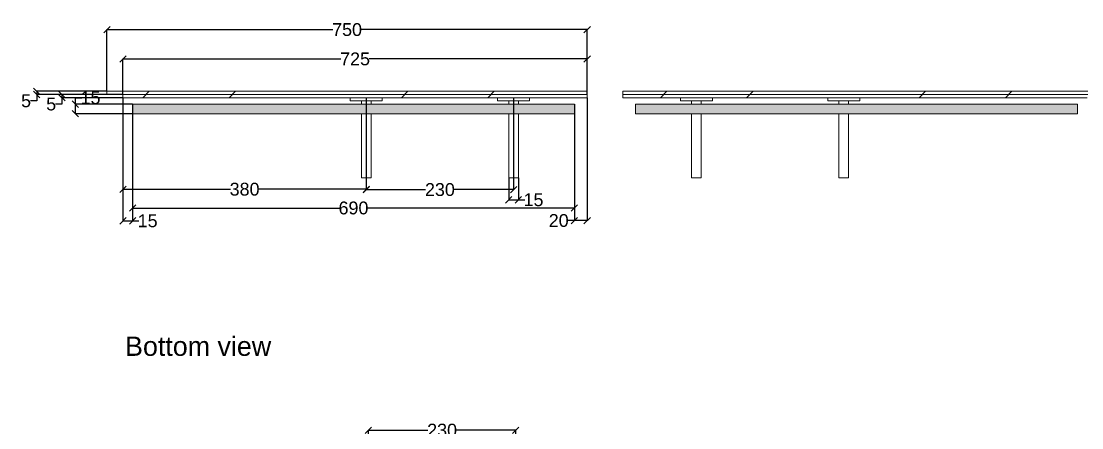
# Model space of a CAD drawing. Header units: millimetres. Extents: x 8463 to 26246, y -5870 to -2063.
# Drawn here: x 17120 to 18776, y -4623 to -3989 of the extents above; entities that cross this region are included whole.
import ezdxf

# ---------------------------------------------------------------- set-up
doc = ezdxf.new("R2010")
doc.units = ezdxf.units.MM
doc.layers.add('koty', color=7, linetype='Continuous')
doc.styles.add('Annotative', font='arial.ttf')
doc.styles.add('Hydroponie', font='arial.ttf', dxfattribs={"height": 30})
doc.dimstyles.new('hydroponie', dxfattribs={"dimtxt": 20, "dimasz": 10, "dimexe": 0.18, "dimexo": 0.0625, "dimgap": 0.09, "dimtad": 0, "dimtih": 1, "dimtoh": 1, "dimdec": 0, "dimzin": 0, "dimdsep": 46, "dimtxsty": 'Annotative', "dimblk": 'OBLIQUE', "dimcen": 0.09, "dimadec": 0, "dimazin": 0, "dimtfac": 1, "dimtdec": 0, "dimtofl": 0, "dimtmove": 0, "dimatfit": 3, "dimfxl": 1, "dimtolj": 1, "dimtzin": 0, "dimarcsym": 0})

# ---------------------------------------------------------------- blocks, each defined once
blk = doc.blocks.new('_Oblique')
at = {"color": 0, "linetype": 'ByBlock', "lineweight": -2}
blk.add_line((-0.5, -0.5), (0.5, 0.5), dxfattribs=at)
blk = doc.blocks.new('*D64')
at = {"color": 0, "lineweight": -2, "transparency": 16777216}
for p, q in [((17253.4, -4098.5), (17253.4, -4002.2)), ((17253.4, -4002.4), (17606.4, -4002.4)), ((18003.4, -4002.4), (17650.5, -4002.4)), ((18003.4, -4098.5), (18003.4, -4002.2))]:
    blk.add_line(p, q, dxfattribs=at)
at = {"layer": 'Defpoints', "color": 0, "lineweight": 20, "transparency": 16777216}
for p in [(18003.4, -4002.4), (17253.4, -4098.5), (18003.4, -4098.5)]:
    blk.add_point(p, dxfattribs=at)
at = {"color": 0, "lineweight": -2, "transparency": 16777216, "xscale": 10, "yscale": 10, "zscale": 10, "rotation": 180}
blk.add_blockref('_Oblique', (17253.4, -4002.4), dxfattribs=at)
at = {"color": 0, "lineweight": -2, "transparency": 16777216, "xscale": 10, "yscale": 10, "zscale": 10}
blk.add_blockref('_Oblique', (18003.4, -4002.4), dxfattribs=at)
at = {"color": 0, "lineweight": 20, "transparency": 16777216, "insert": (17628.4, -4002.4), "char_height": 20, "attachment_point": 5, "style": 'Annotative'}
blk.add_mtext('\\A1;750', dxfattribs=at)
blk = doc.blocks.new('*D65')
at = {"color": 0, "lineweight": -2, "transparency": 16777216}
for p, q in [((17278.4, -4103.5), (17278.4, -4047.9)), ((17278.4, -4048.1), (17618.8, -4048.1)), ((18003.4, -4048.1), (17663.1, -4048.1)), ((18003.4, -4103.5), (18003.4, -4047.9))]:
    blk.add_line(p, q, dxfattribs=at)
at = {"layer": 'Defpoints', "color": 0, "lineweight": 20, "transparency": 16777216}
for p in [(18003.4, -4048.1), (17278.4, -4103.5), (18003.4, -4103.5)]:
    blk.add_point(p, dxfattribs=at)
at = {"color": 0, "lineweight": -2, "transparency": 16777216, "xscale": 10, "yscale": 10, "zscale": 10, "rotation": 180}
blk.add_blockref('_Oblique', (17278.4, -4048.1), dxfattribs=at)
at = {"color": 0, "lineweight": -2, "transparency": 16777216, "xscale": 10, "yscale": 10, "zscale": 10}
blk.add_blockref('_Oblique', (18003.4, -4048.1), dxfattribs=at)
at = {"color": 0, "lineweight": 20, "transparency": 16777216, "insert": (17640.9, -4048.1), "char_height": 20, "attachment_point": 5, "style": 'Annotative'}
blk.add_mtext('\\A1;725', dxfattribs=at)
blk = doc.blocks.new('*D66')
at = {"color": 0, "lineweight": -2, "transparency": 16777216}
for p, q in [((17253.4, -4098.5), (17143.7, -4098.5)), ((17253.4, -4103.5), (17143.7, -4103.5)), ((17143.8, -4098.5), (17143.8, -4103.5)), ((17143.8, -4103.5), (17143.8, -4113.5)), ((17143.8, -4113.5), (17133.8, -4113.5))]:
    blk.add_line(p, q, dxfattribs=at)
at = {"layer": 'Defpoints', "color": 0, "lineweight": 20, "transparency": 16777216}
for p in [(17143.8, -4103.5), (17253.4, -4098.5), (17253.4, -4103.5)]:
    blk.add_point(p, dxfattribs=at)
at = {"color": 0, "lineweight": -2, "transparency": 16777216, "xscale": 10, "yscale": 10, "zscale": 10}
for p, rotation in [((17143.8, -4098.5), 90), ((17143.8, -4103.5), 270)]:
    blk.add_blockref('_Oblique', p, dxfattribs=dict(at, rotation=rotation))
at = {"color": 0, "lineweight": 20, "transparency": 16777216, "insert": (17127.1, -4113.5), "char_height": 20, "attachment_point": 5, "style": 'Annotative'}
blk.add_mtext('\\A1;5', dxfattribs=at)
blk = doc.blocks.new('*D67')
at = {"color": 0, "lineweight": -2, "transparency": 16777216}
for p, q in [((17278.4, -4103.5), (17182.8, -4103.5)), ((17183, -4103.5), (17183, -4108.5)), ((17183, -4118.5), (17173, -4118.5)), ((17278.4, -4108.5), (17182.8, -4108.5)), ((17183, -4108.5), (17183, -4118.5))]:
    blk.add_line(p, q, dxfattribs=at)
at = {"layer": 'Defpoints', "color": 0, "lineweight": 20, "transparency": 16777216}
for p in [(17278.4, -4103.5), (17183, -4108.5), (17278.4, -4108.5)]:
    blk.add_point(p, dxfattribs=at)
at = {"color": 0, "lineweight": -2, "transparency": 16777216, "xscale": 10, "yscale": 10, "zscale": 10}
for p, rotation in [((17183, -4103.5), 90), ((17183, -4108.5), 270)]:
    blk.add_blockref('_Oblique', p, dxfattribs=dict(at, rotation=rotation))
at = {"color": 0, "lineweight": 20, "transparency": 16777216, "insert": (17166.3, -4118.5), "char_height": 20, "attachment_point": 5, "style": 'Annotative'}
blk.add_mtext('\\A1;5', dxfattribs=at)
blk = doc.blocks.new('*D68')
at = {"color": 0, "lineweight": -2, "transparency": 16777216}
for p, q in [((17293.4, -4128.6), (17293.4, -4280.8)), ((17983.4, -4128.6), (17983.4, -4280.8)), ((17293.4, -4280.6), (17616.2, -4280.6)), ((17983.4, -4280.6), (17660.7, -4280.6))]:
    blk.add_line(p, q, dxfattribs=at)
at = {"layer": 'Defpoints', "color": 0, "lineweight": 20, "transparency": 16777216}
for p in [(17293.4, -4128.5), (17983.4, -4128.5), (17983.4, -4280.6)]:
    blk.add_point(p, dxfattribs=at)
at = {"color": 0, "lineweight": -2, "transparency": 16777216, "xscale": 10, "yscale": 10, "zscale": 10, "rotation": 180}
blk.add_blockref('_Oblique', (17293.4, -4280.6), dxfattribs=at)
at = {"color": 0, "lineweight": -2, "transparency": 16777216, "xscale": 10, "yscale": 10, "zscale": 10}
blk.add_blockref('_Oblique', (17983.4, -4280.6), dxfattribs=at)
at = {"color": 0, "lineweight": 20, "transparency": 16777216, "insert": (17638.4, -4280.6), "char_height": 20, "attachment_point": 5, "style": 'Annotative'}
blk.add_mtext('\\A1;690', dxfattribs=at)
blk = doc.blocks.new('*D69')
at = {"color": 0, "lineweight": -2, "transparency": 16777216}
for p, q in [((17983.4, -4118.6), (17983.4, -4300.4)), ((18003.4, -4108.6), (18003.4, -4300.4)), ((17983.4, -4300.2), (17973.4, -4300.2)), ((18003.4, -4300.2), (17983.4, -4300.2))]:
    blk.add_line(p, q, dxfattribs=at)
at = {"layer": 'Defpoints', "color": 0, "lineweight": 20, "transparency": 16777216}
for p in [(17983.4, -4118.5), (18003.4, -4108.5), (17983.4, -4300.2)]:
    blk.add_point(p, dxfattribs=at)
at = {"color": 0, "lineweight": -2, "transparency": 16777216, "xscale": 10, "yscale": 10, "zscale": 10, "rotation": 180}
blk.add_blockref('_Oblique', (17983.4, -4300.2), dxfattribs=at)
at = {"color": 0, "lineweight": -2, "transparency": 16777216, "xscale": 10, "yscale": 10, "zscale": 10}
blk.add_blockref('_Oblique', (18003.4, -4300.2), dxfattribs=at)
at = {"color": 0, "lineweight": 20, "transparency": 16777216, "insert": (17958.9, -4300.2), "char_height": 20, "attachment_point": 5, "style": 'Annotative'}
blk.add_mtext('\\A1;20', dxfattribs=at)
blk = doc.blocks.new('*D70')
at = {"color": 0, "lineweight": -2, "transparency": 16777216}
for p, q in [((17278.4, -4108.6), (17278.4, -4300.8)), ((17293.4, -4118.6), (17293.4, -4300.8)), ((17278.4, -4300.6), (17293.4, -4300.6)), ((17293.4, -4300.6), (17303.4, -4300.6))]:
    blk.add_line(p, q, dxfattribs=at)
at = {"layer": 'Defpoints', "color": 0, "lineweight": 20, "transparency": 16777216}
for p in [(17278.4, -4108.5), (17293.4, -4118.5), (17293.4, -4300.6)]:
    blk.add_point(p, dxfattribs=at)
at = {"color": 0, "lineweight": -2, "transparency": 16777216, "xscale": 10, "yscale": 10, "zscale": 10, "rotation": 180}
blk.add_blockref('_Oblique', (17278.4, -4300.6), dxfattribs=at)
at = {"color": 0, "lineweight": -2, "transparency": 16777216, "xscale": 10, "yscale": 10, "zscale": 10}
blk.add_blockref('_Oblique', (17293.4, -4300.6), dxfattribs=at)
at = {"color": 0, "lineweight": 20, "transparency": 16777216, "insert": (17317, -4300.6), "char_height": 20, "attachment_point": 5, "style": 'Annotative'}
blk.add_mtext('\\A1;15', dxfattribs=at)
blk = doc.blocks.new('*D71')
at = {"color": 0, "lineweight": -2, "transparency": 16777216}
for p, q in [((17278.4, -4108.7), (17278.4, -4251.5)), ((17658.4, -4108.6), (17658.4, -4251.5)), ((17278.4, -4251.3), (17446.3, -4251.3)), ((17658.4, -4251.3), (17490.6, -4251.3))]:
    blk.add_line(p, q, dxfattribs=at)
at = {"layer": 'Defpoints', "color": 0, "lineweight": 20, "transparency": 16777216}
for p in [(17278.4, -4108.6), (17658.4, -4108.5), (17658.4, -4251.3)]:
    blk.add_point(p, dxfattribs=at)
at = {"color": 0, "lineweight": -2, "transparency": 16777216, "xscale": 10, "yscale": 10, "zscale": 10, "rotation": 180}
blk.add_blockref('_Oblique', (17278.4, -4251.3), dxfattribs=at)
at = {"color": 0, "lineweight": -2, "transparency": 16777216, "xscale": 10, "yscale": 10, "zscale": 10}
blk.add_blockref('_Oblique', (17658.4, -4251.3), dxfattribs=at)
at = {"color": 0, "lineweight": 20, "transparency": 16777216, "insert": (17468.4, -4251.3), "char_height": 20, "attachment_point": 5, "style": 'Annotative'}
blk.add_mtext('\\A1;380', dxfattribs=at)
blk = doc.blocks.new('*D72')
at = {"color": 0, "lineweight": -2, "transparency": 16777216}
for p, q in [((17658.4, -4108.6), (17658.4, -4252.1)), ((17888.4, -4108.6), (17888.4, -4252.1)), ((17658.4, -4251.9), (17751.1, -4251.9)), ((17888.4, -4251.9), (17795.8, -4251.9))]:
    blk.add_line(p, q, dxfattribs=at)
at = {"layer": 'Defpoints', "color": 0, "lineweight": 20, "transparency": 16777216}
for p in [(17658.4, -4108.5), (17888.4, -4108.5), (17888.4, -4251.9)]:
    blk.add_point(p, dxfattribs=at)
at = {"color": 0, "lineweight": -2, "transparency": 16777216, "xscale": 10, "yscale": 10, "zscale": 10, "rotation": 180}
blk.add_blockref('_Oblique', (17658.4, -4251.9), dxfattribs=at)
at = {"color": 0, "lineweight": -2, "transparency": 16777216, "xscale": 10, "yscale": 10, "zscale": 10}
blk.add_blockref('_Oblique', (17888.4, -4251.9), dxfattribs=at)
at = {"color": 0, "lineweight": 20, "transparency": 16777216, "insert": (17773.4, -4251.9), "char_height": 20, "attachment_point": 5, "style": 'Annotative'}
blk.add_mtext('\\A1;230', dxfattribs=at)
blk = doc.blocks.new('*D73')
at = {"color": 0, "lineweight": -2, "transparency": 16777216}
for p, q in [((17880.9, -4233.6), (17880.9, -4268)), ((17895.9, -4233.6), (17895.9, -4268)), ((17880.9, -4267.8), (17895.9, -4267.8)), ((17895.9, -4267.8), (17905.9, -4267.8))]:
    blk.add_line(p, q, dxfattribs=at)
at = {"layer": 'Defpoints', "color": 0, "lineweight": 20, "transparency": 16777216}
for p in [(17880.9, -4233.5), (17895.9, -4233.5), (17895.9, -4267.8)]:
    blk.add_point(p, dxfattribs=at)
at = {"color": 0, "lineweight": -2, "transparency": 16777216, "xscale": 10, "yscale": 10, "zscale": 10, "rotation": 180}
blk.add_blockref('_Oblique', (17880.9, -4267.8), dxfattribs=at)
at = {"color": 0, "lineweight": -2, "transparency": 16777216, "xscale": 10, "yscale": 10, "zscale": 10}
blk.add_blockref('_Oblique', (17895.9, -4267.8), dxfattribs=at)
at = {"color": 0, "lineweight": 20, "transparency": 16777216, "insert": (17919.5, -4267.8), "char_height": 20, "attachment_point": 5, "style": 'Annotative'}
blk.add_mtext('\\A1;15', dxfattribs=at)
blk = doc.blocks.new('*D77')
at = {"color": 0, "lineweight": -2, "transparency": 16777216}
for p, q in [((17661.8, -4961.1), (17661.8, -4626.9)), ((17661.8, -4627.1), (17754.4, -4627.1)), ((17891.8, -4627.1), (17799.1, -4627.1)), ((17891.8, -5072.1), (17891.8, -4626.9))]:
    blk.add_line(p, q, dxfattribs=at)
at = {"layer": 'Defpoints', "color": 0, "lineweight": 20, "transparency": 16777216}
for p in [(17891.8, -4627.1), (17661.8, -4961.2), (17891.8, -5072.2)]:
    blk.add_point(p, dxfattribs=at)
at = {"color": 0, "lineweight": -2, "transparency": 16777216, "xscale": 10, "yscale": 10, "zscale": 10, "rotation": 180}
blk.add_blockref('_Oblique', (17661.8, -4627.1), dxfattribs=at)
at = {"color": 0, "lineweight": -2, "transparency": 16777216, "xscale": 10, "yscale": 10, "zscale": 10}
blk.add_blockref('_Oblique', (17891.8, -4627.1), dxfattribs=at)
at = {"color": 0, "lineweight": 20, "transparency": 16777216, "insert": (17776.8, -4627.1), "char_height": 20, "attachment_point": 5, "style": 'Annotative'}
blk.add_mtext('\\A1;230', dxfattribs=at)
blk = doc.blocks.new('*D82')
at = {"layer": 'Defpoints', "color": 0, "lineweight": 20, "transparency": 16777216}
for p in [(17204.2, -4118.6), (17293.4, -4118.6), (17293.4, -4133.5)]:
    blk.add_point(p, dxfattribs=at)
at = {"layer": 'koty', "color": 0, "lineweight": -2, "transparency": 16777216}
for p, q in [((17293.4, -4118.6), (17204.1, -4118.6)), ((17204.2, -4118.6), (17204.2, -4108.6)), ((17204.2, -4108.6), (17214.2, -4108.6)), ((17204.2, -4133.5), (17204.2, -4118.6)), ((17293.4, -4133.5), (17204.1, -4133.5))]:
    blk.add_line(p, q, dxfattribs=at)
at = {"layer": 'koty', "color": 0, "lineweight": -2, "transparency": 16777216, "xscale": 10, "yscale": 10, "zscale": 10}
for p, rotation in [((17204.2, -4118.6), 90), ((17204.2, -4133.5), 270)]:
    blk.add_blockref('_Oblique', p, dxfattribs=dict(at, rotation=rotation))
at = {"layer": 'koty', "color": 0, "lineweight": 20, "transparency": 16777216, "insert": (17227.8, -4108.6), "char_height": 20, "attachment_point": 5, "style": 'Annotative'}
blk.add_mtext('\\A1;15', dxfattribs=at)

msp = doc.modelspace()

# ---------------------------------------------------------------- hatches: boundary and pattern name
at = {"layer": 'koty', "lineweight": 20}
h = msp.add_hatch(dxfattribs=at)
h.set_pattern_fill('ANSI32', color=256, scale=30)
h.paths.add_polyline_path([(18003.4, -4103.5), (17278.4, -4103.5), (17278.4, -4108.5), (17983.4, -4108.5), (18003.4, -4108.5)])
h.paths.add_polyline_path([(18003.4, -4098.5), (17253.4, -4098.5), (17253.4, -4103.5), (18003.4, -4103.5)])
h.paths.add_polyline_path([(18809, -4098.5), (18059, -4098.5), (18059, -4103.5), (18809, -4103.5)])
h.paths.add_polyline_path([(18784, -4103.5), (18059, -4103.5), (18059, -4108.5), (18079, -4108.5), (18784, -4108.5)])
h = msp.add_hatch(color=256, dxfattribs=at)
h.dxf.hatch_style = 1
h.paths.add_polyline_path([(17983.4, -4118.5), (17293.4, -4118.5), (17293.4, -4133.5), (17983.4, -4133.5)])
h = msp.add_hatch(color=256, dxfattribs=at)
h.dxf.hatch_style = 1
h.paths.add_polyline_path([(18769, -4118.5), (18079, -4118.5), (18079, -4133.5), (18769, -4133.5)])

# ---------------------------------------------------------------- linework, layer by layer
at = {"lineweight": 20}
for p, q in [((17253.4, -4098.5), (18003.4, -4098.5)), ((17253.4, -4103.5), (17253.4, -4098.5)), ((17253.4, -4098.5), (17253.4, -4098.5)), ((18003.4, -4103.5), (17253.4, -4103.5)), ((17278.4, -4103.5), (17278.4, -4108.5)), ((18003.4, -4103.5), (18003.4, -4098.5)), ((18003.4, -4098.5), (18003.4, -4108.5)), ((18003.4, -4108.5), (18003.4, -4103.5)), ((18059, -4098.5), (18809, -4098.5)), ((18059, -4108.5), (18059, -4098.5)), ((18809, -4103.5), (18059, -4103.5)), ((17983.4, -4108.5), (17278.4, -4108.5)), ((17983.4, -4118.5), (17293.4, -4118.5)), ((17293.4, -4118.5), (17293.4, -4128.5)), ((17633.4, -4113.5), (17633.4, -4108.5)), ((17633.4, -4108.5), (17683.4, -4108.5)), ((17633.4, -4113.5), (17683.4, -4113.5)), ((17650.9, -4113.5), (17650.9, -4118.5)), ((17665.9, -4118.5), (17665.9, -4113.5)), ((17683.4, -4113.5), (17683.4, -4108.5)), ((17863.4, -4113.5), (17863.4, -4108.5)), ((17863.4, -4108.5), (17913.4, -4108.5)), ((17863.4, -4113.5), (17913.4, -4113.5)), ((17880.9, -4113.5), (17880.9, -4118.5)), ((17895.9, -4118.5), (17895.9, -4113.5)), ((17913.4, -4113.5), (17913.4, -4108.5)), ((17983.4, -4108.5), (18003.4, -4108.5)), ((17983.4, -4118.5), (17983.4, -4128.5)), ((18079, -4108.5), (18059, -4108.5)), ((18784, -4108.5), (18079, -4108.5)), ((18769, -4118.5), (18079, -4118.5)), ((18079, -4118.5), (18079, -4128.5)), ((18149, -4113.5), (18149, -4108.5)), ((18149, -4113.5), (18199, -4113.5)), ((18166.5, -4113.5), (18166.5, -4118.5)), ((18181.5, -4118.5), (18181.5, -4113.5)), ((18199, -4113.5), (18199, -4108.5)), ((18379, -4113.5), (18379, -4108.5)), ((18379, -4113.5), (18429, -4113.5)), ((18396.5, -4113.5), (18396.5, -4118.5)), ((18411.5, -4118.5), (18411.5, -4113.5)), ((18429, -4113.5), (18429, -4108.5)), ((18769, -4118.5), (18769, -4128.5)), ((17983.4, -4133.5), (17293.4, -4133.5)), ((17650.9, -4133.5), (17650.9, -4228.5)), ((17665.9, -4228.5), (17665.9, -4133.5)), ((17880.9, -4133.5), (17880.9, -4228.5)), ((17895.9, -4228.5), (17895.9, -4133.5)), ((18769, -4133.5), (18079, -4133.5)), ((18166.5, -4133.5), (18166.5, -4228.5)), ((18181.5, -4228.5), (18181.5, -4133.5)), ((18396.5, -4133.5), (18396.5, -4228.5)), ((18411.5, -4228.5), (18411.5, -4133.5)), ((17650.9, -4228.5), (17650.9, -4233.5)), ((17650.9, -4233.5), (17665.9, -4233.5)), ((17665.9, -4228.5), (17665.9, -4233.5)), ((17880.9, -4228.5), (17880.9, -4233.5)), ((17880.9, -4233.5), (17895.9, -4233.5)), ((17895.9, -4228.5), (17895.9, -4233.5)), ((18166.5, -4233.5), (18166.5, -4228.5)), ((18166.5, -4233.5), (18181.5, -4233.5)), ((18181.5, -4228.5), (18181.5, -4233.5)), ((18396.5, -4228.5), (18396.5, -4233.5)), ((18396.5, -4233.5), (18411.5, -4233.5)), ((18411.5, -4228.5), (18411.5, -4233.5))]:
    msp.add_line(p, q, dxfattribs=at)
at = {"layer": 'koty', "lineweight": 20}
for p, q in [((17293.4, -4133.5), (17293.4, -4118.5)), ((17983.4, -4133.5), (17983.4, -4118.5)), ((18079, -4133.5), (18079, -4118.5)), ((18769, -4133.5), (18769, -4118.5))]:
    msp.add_line(p, q, dxfattribs=at)

# ---------------------------------------------------------------- texts
at = {"layer": 'koty', "lineweight": 20, "insert": (17281.7, -4481.1), "char_height": 30, "attachment_point": 1, "style": 'Hydroponie'}
msp.add_mtext_dynamic_manual_height_columns('Bottom view', width=381.914, gutter_width=150, heights=[0], dxfattribs=at)

# ---------------------------------------------------------------- dimensions: what is measured, and where the dimension line sits
at = {"lineweight": 20}
for base, p1, p2, picture, middle in [((18003.4, -4002.4), (17253.4, -4098.5), (18003.4, -4098.5), '*D64', (17628.4, -4002.4)), ((18003.4, -4048.1), (17278.4, -4103.5), (18003.4, -4103.5), '*D65', (17640.9, -4048.1)), ((17293.4, -4300.6), (17278.4, -4108.5), (17293.4, -4118.5), '*D70', (17317, -4300.6)), ((17658.4, -4251.3), (17278.4, -4108.6), (17658.4, -4108.5), '*D71', (17468.4, -4251.3)), ((17888.4, -4251.9), (17658.4, -4108.5), (17888.4, -4108.5), '*D72', (17773.4, -4251.9)), ((17983.4, -4300.2), (18003.4, -4108.5), (17983.4, -4118.5), '*D69', (17958.9, -4300.2)), ((17983.4, -4280.6), (17293.4, -4128.5), (17983.4, -4128.5), '*D68', (17638.4, -4280.6)), ((17895.9, -4267.8), (17880.9, -4233.5), (17895.9, -4233.5), '*D73', (17919.5, -4267.8)), ((17891.8, -4627.1), (17661.8, -4961.2), (17891.8, -5072.2), '*D77', (17776.8, -4627.1))]:
    dim = msp.add_linear_dim(base=base, p1=p1, p2=p2, dimstyle='hydroponie', dxfattribs=at)
    dim.commit()
    dim.dimension.update_dxf_attribs({"geometry": picture, "text_midpoint": middle})
for base, p1, p2, picture, middle in [((17143.8, -4103.5), (17253.4, -4098.5), (17253.4, -4103.5), '*D66', (17127.1, -4113.5)), ((17183, -4108.5), (17278.4, -4103.5), (17278.4, -4108.5), '*D67', (17166.3, -4118.5))]:
    dim = msp.add_linear_dim(base=base, p1=p1, p2=p2, angle=90, dimstyle='hydroponie', dxfattribs=at)
    dim.commit()
    dim.dimension.update_dxf_attribs({"geometry": picture, "text_midpoint": middle})
at = {"layer": 'koty', "lineweight": 20}
dim = msp.add_linear_dim(base=(17204.2, -4118.6), p1=(17293.4, -4133.5), p2=(17293.4, -4118.6), angle=90, dimstyle='hydroponie', dxfattribs=at)
dim.commit()
dim.dimension.update_dxf_attribs({"geometry": '*D82', "text_midpoint": (17227.8, -4108.6)})

doc.saveas('drawing.dxf')
